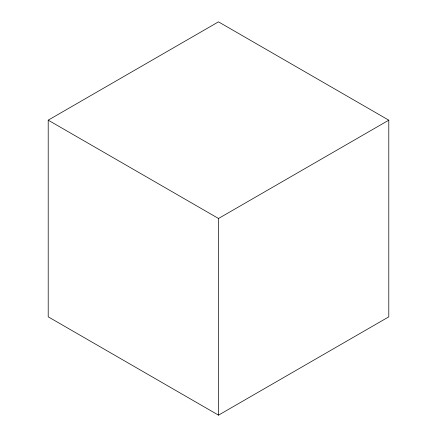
<?xml version="1.0" encoding="UTF-8"?>
<svg xmlns="http://www.w3.org/2000/svg" width="437" height="437" viewBox="0 0 437 437"><rect width="100%" height="100%" fill="white"/><g stroke="black" fill="none" stroke-linecap="round" stroke-linejoin="round"><path stroke-width="0.66" d="M48.207 120.159L218.478 21.85L388.793 120.18L388.793 316.841L218.522 415.15L48.207 316.82L48.207 120.159L218.522 218.489L388.793 120.18M218.522 218.489L218.522 415.15"/></g></svg>
